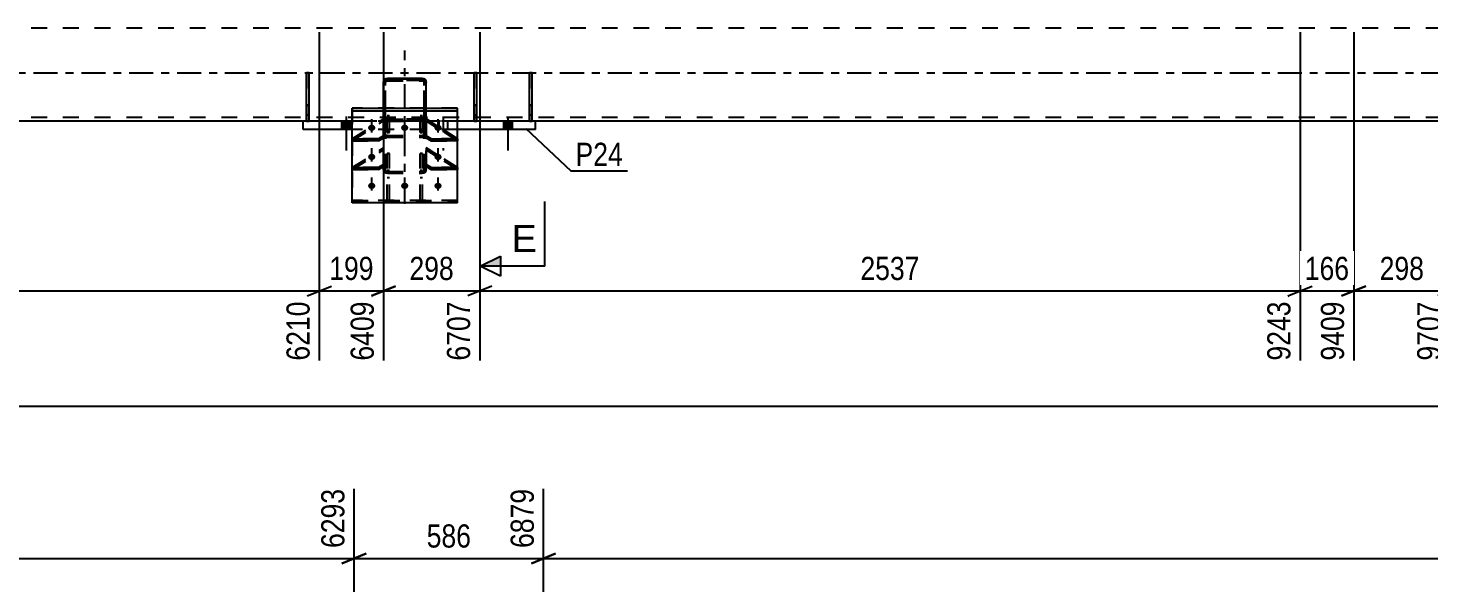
# Model space of a CAD drawing. Header units: millimetres. Extents: x -178 to 1011, y -683 to 158.
# Drawn here: x 172.4 to 345.7, y -190.7 to -122.1 of the extents above; entities that cross this region are included whole.
import ezdxf

# ---------------------------------------------------------------- set-up
doc = ezdxf.new("R2010")
doc.units = ezdxf.units.MM
doc.linetypes.add('DXK_LINE_DOT2', pattern=[3.9198, 1.9599, -1.9599])
doc.linetypes.add('DXK_LINE_DOT3', pattern=[5.9187, 2.979, -0.9799, 0.9799, -0.9799])
doc.styles.add('Arial', font='ARIAL.TTF', dxfattribs={"height": 0.2})
doc.styles.add('Arial Narrow', font='ARIALN.TTF', dxfattribs={"height": 0.2})

# ---------------------------------------------------------------- blocks, each defined once
blk = doc.blocks.new('Part-389678143-1464 - 1389')
at = {"color": 2, "linetype": 'Continuous'}
for p, q in [((227.59, -133.6), (227.59, -127.6)), ((227.59, -127.6), (227.91, -127.6)), ((227.91, -133.6), (227.91, -127.6)), ((227.59, -131.6), (227.91, -131.6)), ((227.91, -133.6), (227.59, -133.6))]:
    blk.add_line(p, q, dxfattribs=at)
at = {"color": 7, "linetype": 'DXK_LINE_DOT2'}
blk.add_line((227.59, -132.8), (227.91, -132.8), dxfattribs=at)
blk = doc.blocks.new('Part-389678143-1460 - 1389')
at = {"color": 7, "linetype": 'DXK_LINE_DOT2'}
for p, q in [((225.5, -132), (212.5, -132)), ((212.5, -132), (212.5, -143.69)), ((212.5, -132.31), (225.5, -132.31)), ((225.5, -143.69), (225.5, -132)), ((225.5, -143.38), (212.5, -143.38))]:
    blk.add_line(p, q, dxfattribs=at)
at = {"color": 2, "linetype": 'Continuous'}
blk.add_line((225.5, -143.69), (212.5, -143.69), dxfattribs=at)
blk = doc.blocks.new('Part-389678143-1461 - 1389')
at = {"color": 7, "linetype": 'DXK_LINE_DOT2'}
for p, q in [((227.59, -127.6), (227.59, -133.6)), ((227.91, -127.6), (227.59, -127.6)), ((227.91, -133.6), (227.91, -127.6)), ((227.91, -131.6), (227.59, -131.6)), ((227.59, -132.8), (227.91, -132.8)), ((227.59, -133.6), (227.91, -133.6))]:
    blk.add_line(p, q, dxfattribs=at)
blk = doc.blocks.new('Part-389678143-1462 - 1389')
at = {"color": 7, "linetype": 'DXK_LINE_DOT2'}
for p, q in [((206.83, -127.6), (206.83, -133.6)), ((207.15, -127.6), (206.83, -127.6)), ((207.15, -133.6), (207.15, -127.6)), ((207.15, -131.6), (206.83, -131.6)), ((206.83, -132.8), (207.15, -132.8)), ((206.83, -133.6), (207.15, -133.6))]:
    blk.add_line(p, q, dxfattribs=at)
blk = doc.blocks.new('Part-389678143-1463 - 1389')
at = {"color": 7, "linetype": 'DXK_LINE_DOT2'}
for p, q in [((234.43, -127.6), (234.43, -133.6)), ((234.75, -127.6), (234.43, -127.6)), ((234.75, -133.6), (234.75, -127.6)), ((234.75, -131.6), (234.43, -131.6)), ((234.43, -132.8), (234.75, -132.8)), ((234.43, -133.6), (234.75, -133.6))]:
    blk.add_line(p, q, dxfattribs=at)
blk = doc.blocks.new('Part-389678143-1465 - 1389')
at = {"color": 2, "linetype": 'Continuous'}
for p, q in [((206.83, -133.6), (206.83, -127.6)), ((206.83, -127.6), (207.15, -127.6)), ((207.15, -133.6), (207.15, -127.6)), ((206.83, -131.6), (207.15, -131.6)), ((207.15, -133.6), (206.83, -133.6))]:
    blk.add_line(p, q, dxfattribs=at)
at = {"color": 7, "linetype": 'DXK_LINE_DOT2'}
blk.add_line((206.83, -132.8), (207.15, -132.8), dxfattribs=at)
blk = doc.blocks.new('Bolt-389678143-1599 - 1389')
at = {"color": 1, "linetype": 'DXK_LINE_DOT2'}
for p, q in [((214.9, -134.97), (214.9, -133.36)), ((218.98, -134.97), (218.98, -133.36)), ((223.1, -134.97), (223.1, -133.36)), ((214.9, -138.54), (214.9, -136.93)), ((223.1, -138.54), (223.1, -136.93)), ((214.9, -142.15), (214.9, -140.54)), ((218.98, -142.15), (218.98, -140.54)), ((223.1, -142.15), (223.1, -140.54))]:
    blk.add_line(p, q, dxfattribs=at)
blk = doc.blocks.new('Part-389678143-1466 - 1389')
at = {"color": 2, "linetype": 'Continuous'}
for p, q in [((234.43, -133.6), (234.43, -127.6)), ((234.43, -127.6), (234.75, -127.6)), ((234.75, -133.6), (234.75, -127.6)), ((234.43, -131.6), (234.75, -131.6)), ((234.75, -133.6), (234.43, -133.6))]:
    blk.add_line(p, q, dxfattribs=at)
at = {"color": 7, "linetype": 'DXK_LINE_DOT2'}
blk.add_line((234.43, -132.8), (234.75, -132.8), dxfattribs=at)
blk = doc.blocks.new('Part-389678143-1435 - 1389')
at = {"color": 2, "linetype": 'Continuous'}
for p, q in [((206.43, -134.6), (206.43, -133.6)), ((212.5, -133.6), (206.43, -133.6)), ((212.5, -134.6), (206.43, -134.6)), ((235.15, -133.6), (225.5, -133.6)), ((235.15, -134.6), (225.5, -134.6)), ((235.15, -134.6), (235.15, -133.6))]:
    blk.add_line(p, q, dxfattribs=at)
at = {"color": 7, "linetype": 'DXK_LINE_DOT2'}
for p, q in [((225.5, -133.6), (212.5, -133.6)), ((225.5, -134.6), (212.5, -134.6))]:
    blk.add_line(p, q, dxfattribs=at)
blk = doc.blocks.new('Part-389678143-1436 - 1389')
at = {"color": 7, "linetype": 'DXK_LINE_DOT2'}
for p, q in [((216.36, -128.8), (216.4, -128.62)), ((216.4, -128.62), (216.36, -128.8)), ((216.36, -133.12), (216.36, -128.8)), ((216.4, -128.62), (216.5, -128.46)), ((216.5, -128.46), (216.66, -128.36)), ((216.62, -128.71), (216.6, -128.8)), ((216.6, -133.12), (216.6, -128.8)), ((216.67, -128.63), (216.62, -128.71)), ((216.66, -128.36), (216.84, -128.32)), ((216.84, -128.32), (216.66, -128.36)), ((216.75, -128.58), (216.67, -128.63)), ((216.84, -128.56), (216.75, -128.58)), ((221.16, -128.32), (216.84, -128.32)), ((221.16, -128.56), (216.84, -128.56)), ((221.16, -128.32), (221.34, -128.36)), ((221.34, -128.36), (221.16, -128.32)), ((221.25, -128.58), (221.16, -128.56)), ((221.33, -128.63), (221.25, -128.58)), ((221.38, -128.71), (221.33, -128.63)), ((221.34, -128.36), (221.5, -128.46)), ((221.4, -128.8), (221.38, -128.71)), ((221.4, -133.12), (221.4, -128.8)), ((221.5, -128.46), (221.6, -128.62)), ((221.6, -128.62), (221.64, -128.8)), ((221.64, -128.8), (221.6, -128.62)), ((221.64, -133.12), (221.64, -128.8)), ((216.4, -133.3), (216.36, -133.12)), ((216.36, -133.12), (216.4, -133.3)), ((216.5, -133.46), (216.4, -133.3)), ((216.6, -133.12), (216.62, -133.21)), ((216.62, -133.21), (216.67, -133.29)), ((216.67, -133.29), (216.75, -133.34)), ((216.75, -133.34), (216.84, -133.36)), ((221.16, -133.36), (216.84, -133.36)), ((221.16, -133.36), (221.25, -133.34)), ((221.25, -133.34), (221.33, -133.29)), ((221.33, -133.29), (221.38, -133.21)), ((221.38, -133.21), (221.4, -133.12)), ((221.6, -133.3), (221.5, -133.46)), ((221.64, -133.12), (221.6, -133.3)), ((221.6, -133.3), (221.64, -133.12)), ((216.66, -133.56), (216.5, -133.46)), ((216.84, -133.6), (216.66, -133.56)), ((216.66, -133.56), (216.84, -133.6)), ((221.16, -133.6), (216.84, -133.6)), ((221.34, -133.56), (221.16, -133.6)), ((221.16, -133.6), (221.34, -133.56)), ((221.5, -133.46), (221.34, -133.56))]:
    blk.add_line(p, q, dxfattribs=at)
at = {"color": 7, "linetype": 'DXK_LINE_DOT3'}
blk.add_line((219, -130.96), (219, -130.96), dxfattribs=at)
at = {"color": 7, "linetype": 'DXK_LINE_DOT2'}
for centre, start, end in [((216.84, -128.8), 112.5, 157.5), ((221.16, -128.8), 22.5, 67.5), ((216.84, -133.12), 202.5, 247.5), ((221.16, -133.12), 292.5, 337.5)]:
    blk.add_arc(centre, 0.48, start, end, dxfattribs=at)
blk = doc.blocks.new('Part-389678143-1437 - 1389')
at = {"color": 7, "linetype": 'DXK_LINE_DOT3'}
blk.add_line((219, -143.82), (219, -124.84), dxfattribs=at)
at = {"color": 7, "linetype": 'DXK_LINE_DOT2'}
for p, q in [((216.4, -128.64), (216.36, -128.83)), ((216.36, -139.6), (216.36, -128.83)), ((216.5, -128.49), (216.4, -128.64)), ((216.66, -128.39), (216.5, -128.49)), ((216.6, -128.83), (216.62, -128.74)), ((216.6, -139.6), (216.6, -128.83)), ((216.62, -128.74), (216.67, -128.66)), ((216.84, -128.35), (216.66, -128.39)), ((216.67, -128.66), (216.75, -128.61)), ((216.75, -128.61), (216.84, -128.59)), ((216.84, -128.35), (221.16, -128.35)), ((216.84, -128.59), (221.16, -128.59)), ((221.34, -128.39), (221.16, -128.35)), ((221.16, -128.59), (221.25, -128.61)), ((221.25, -128.61), (221.33, -128.66)), ((221.33, -128.66), (221.38, -128.74)), ((221.5, -128.49), (221.34, -128.39)), ((221.38, -128.74), (221.4, -128.83)), ((221.4, -139.6), (221.4, -128.83)), ((221.6, -128.64), (221.5, -128.49)), ((221.64, -128.83), (221.6, -128.64)), ((221.64, -139.6), (221.64, -128.83)), ((216.36, -133.12), (216.4, -133.31)), ((216.4, -133.31), (216.5, -133.46)), ((216.62, -133.21), (216.6, -133.12)), ((216.67, -133.29), (216.62, -133.21)), ((216.75, -133.34), (216.67, -133.29)), ((216.84, -133.36), (216.75, -133.34)), ((216.84, -133.36), (221.16, -133.36)), ((221.25, -133.34), (221.16, -133.36)), ((221.33, -133.29), (221.25, -133.34)), ((221.38, -133.21), (221.33, -133.29)), ((221.4, -133.12), (221.38, -133.21)), ((221.5, -133.46), (221.6, -133.31)), ((221.6, -133.31), (221.64, -133.12)), ((216.5, -133.46), (216.66, -133.56)), ((216.66, -133.56), (216.84, -133.6)), ((216.84, -133.6), (221.16, -133.6)), ((221.16, -133.6), (221.34, -133.56)), ((221.34, -133.56), (221.5, -133.46)), ((216.36, -135.77), (216.4, -135.61)), ((216.4, -135.61), (216.5, -135.47)), ((216.5, -135.47), (216.66, -135.38)), ((216.62, -135.69), (216.6, -135.77)), ((216.67, -135.62), (216.62, -135.69)), ((216.66, -135.38), (216.84, -135.35)), ((216.75, -135.58), (216.67, -135.62)), ((216.84, -135.56), (216.75, -135.58)), ((216.84, -135.35), (221.16, -135.35)), ((216.84, -135.56), (221.16, -135.56)), ((221.16, -135.35), (221.34, -135.38)), ((221.25, -135.58), (221.16, -135.56)), ((221.33, -135.62), (221.25, -135.58)), ((221.38, -135.69), (221.33, -135.62)), ((221.34, -135.38), (221.5, -135.47)), ((221.4, -135.77), (221.38, -135.69)), ((221.5, -135.47), (221.6, -135.61)), ((221.6, -135.61), (221.64, -135.77)), ((216.4, -139.76), (216.36, -139.6)), ((216.5, -139.9), (216.4, -139.76)), ((216.66, -139.99), (216.5, -139.9)), ((216.6, -139.6), (216.62, -139.68)), ((216.62, -139.68), (216.67, -139.75)), ((216.84, -140.03), (216.66, -139.99)), ((216.67, -139.75), (216.75, -139.8)), ((216.75, -139.8), (216.84, -139.81)), ((216.84, -139.81), (221.16, -139.81)), ((216.84, -140.03), (221.16, -140.03)), ((221.16, -139.81), (221.25, -139.8)), ((221.34, -139.99), (221.16, -140.03)), ((221.25, -139.8), (221.33, -139.75)), ((221.33, -139.75), (221.38, -139.68)), ((221.5, -139.9), (221.34, -139.99)), ((221.38, -139.68), (221.4, -139.6)), ((221.6, -139.76), (221.5, -139.9)), ((221.64, -139.6), (221.6, -139.76))]:
    blk.add_line(p, q, dxfattribs=at)
blk = doc.blocks.new('Part-389678143-1438 - 1389')
at = {"color": 7, "linetype": 'DXK_LINE_DOT2'}
for p, q in [((220.88, -134.98), (220.88, -132)), ((221.2, -132), (220.88, -132)), ((220.88, -132.89), (221.2, -132.89)), ((221.2, -134.98), (221.2, -132)), ((220.88, -134.82), (221.2, -134.82)), ((220.88, -134.98), (221.2, -134.98))]:
    blk.add_line(p, q, dxfattribs=at)
blk = doc.blocks.new('Part-389678143-1555 - 1389')
at = {"color": 7, "linetype": 'DXK_LINE_DOT2'}
for p, q in [((798, -122.08), (-40, -122.08)), ((798, -133.12), (-40, -133.12)), ((798, -133.6), (-27.5, -133.6)), ((235.15, -133.6), (206.43, -133.6))]:
    blk.add_line(p, q, dxfattribs=at)
at = {"color": 7, "linetype": 'DXK_LINE_DOT3'}
blk.add_line((-40, -127.6), (798, -127.6), dxfattribs=at)
at = {"color": 2, "linetype": 'Continuous'}
for p, q in [((206.43, -133.6), (-14.5, -133.6)), ((451.4, -133.6), (235.15, -133.6))]:
    blk.add_line(p, q, dxfattribs=at)
blk = doc.blocks.new('Part-389678143-1439 - 1389')
at = {"color": 7, "linetype": 'DXK_LINE_DOT2'}
for p, q in [((220.88, -143.38), (220.88, -137.57)), ((220.88, -137.57), (221.2, -137.57)), ((221.2, -143.38), (221.2, -137.57)), ((220.88, -139.66), (221.2, -139.66)), ((220.88, -140.55), (221.2, -140.55)), ((221.2, -143.38), (220.88, -143.38))]:
    blk.add_line(p, q, dxfattribs=at)
blk = doc.blocks.new('Part-389678143-1440 - 1389')
at = {"color": 7, "linetype": 'DXK_LINE_DOT2'}
for p, q in [((216.8, -134.98), (216.8, -132)), ((217.12, -132), (216.8, -132)), ((216.8, -132.89), (217.12, -132.89)), ((217.12, -134.98), (217.12, -132)), ((216.8, -134.82), (217.12, -134.82)), ((216.8, -134.98), (217.12, -134.98))]:
    blk.add_line(p, q, dxfattribs=at)
blk = doc.blocks.new('Part-389678143-1441 - 1389')
at = {"color": 7, "linetype": 'DXK_LINE_DOT2'}
for p, q in [((216.8, -143.38), (216.8, -137.57)), ((216.8, -137.57), (217.12, -137.57)), ((217.12, -143.38), (217.12, -137.57)), ((216.8, -139.66), (217.12, -139.66)), ((216.8, -140.55), (217.12, -140.55)), ((217.12, -143.38), (216.8, -143.38))]:
    blk.add_line(p, q, dxfattribs=at)
blk = doc.blocks.new('Part-389678143-1442 - 1389')
at = {"color": 7, "linetype": 'DXK_LINE_DOT2'}
for p, q in [((212.5, -139.33), (216.36, -136.88)), ((216.36, -139.21), (216.36, -136.88)), ((212.5, -139.58), (216.36, -137.13)), ((215.76, -139.33), (212.5, -139.33)), ((212.5, -139.33), (212.5, -139.58)), ((212.5, -139.58), (215.76, -139.58)), ((216.36, -138.96), (215.76, -139.33)), ((215.76, -139.58), (216.36, -139.21)), ((215.76, -139.33), (215.76, -139.58))]:
    blk.add_line(p, q, dxfattribs=at)
blk = doc.blocks.new('Part-389678143-1443 - 1389')
at = {"color": 7, "linetype": 'DXK_LINE_DOT2'}
for p, q in [((212.5, -135.76), (216.36, -133.31)), ((216.36, -135.64), (216.36, -133.31)), ((212.5, -136.01), (216.36, -133.56)), ((215.76, -135.76), (212.5, -135.76)), ((212.5, -135.76), (212.5, -136.01)), ((212.5, -136.01), (215.76, -136.01)), ((216.36, -135.39), (215.76, -135.76)), ((215.76, -136.01), (216.36, -135.64)), ((215.76, -135.76), (215.76, -136.01))]:
    blk.add_line(p, q, dxfattribs=at)
blk = doc.blocks.new('Part-389678143-1444 - 1389')
at = {"color": 7, "linetype": 'DXK_LINE_DOT2'}
for p, q in [((221.64, -136.88), (221.64, -139.21)), ((221.64, -136.88), (225.5, -139.33)), ((225.5, -139.58), (221.64, -137.13)), ((222.24, -139.33), (221.64, -138.96)), ((221.64, -139.21), (222.24, -139.58)), ((222.24, -139.58), (222.24, -139.33)), ((225.5, -139.33), (222.24, -139.33)), ((222.24, -139.58), (225.5, -139.58)), ((225.5, -139.58), (225.5, -139.33))]:
    blk.add_line(p, q, dxfattribs=at)
blk = doc.blocks.new('Part-389678143-1445 - 1389')
at = {"color": 7, "linetype": 'DXK_LINE_DOT2'}
for p, q in [((221.64, -133.31), (221.64, -135.64)), ((221.64, -133.31), (225.5, -135.76)), ((225.5, -136.01), (221.64, -133.56)), ((222.24, -135.76), (221.64, -135.39)), ((221.64, -135.64), (222.24, -136.01)), ((222.24, -136.01), (222.24, -135.76)), ((225.5, -135.76), (222.24, -135.76)), ((222.24, -136.01), (225.5, -136.01)), ((225.5, -136.01), (225.5, -135.76))]:
    blk.add_line(p, q, dxfattribs=at)
blk = doc.blocks.new('Part-389678143-2070 - 1389')
at = {"color": 7, "linetype": 'DXK_LINE_DOT2'}
for p, q in [((212.5, -139.33), (216.36, -136.88)), ((216.36, -136.88), (216.36, -139.21)), ((212.5, -139.58), (216.36, -137.13)), ((212.5, -139.58), (212.5, -139.33)), ((212.5, -139.33), (215.76, -139.33)), ((215.76, -139.58), (212.5, -139.58)), ((215.76, -139.33), (216.36, -138.96)), ((216.36, -139.21), (215.76, -139.58)), ((215.76, -139.58), (215.76, -139.33))]:
    blk.add_line(p, q, dxfattribs=at)
blk = doc.blocks.new('Bolt-389678143-1597 - 1389')
at = {"linetype": 'Continuous'}
for points in [[(212.29, -133.6), (211.21, -133.6), (211.21, -134.6), (212.29, -134.6)], [(232.29, -133.6), (231.21, -133.6), (231.21, -134.6), (232.29, -134.6)]]:
    blk.add_hatch(color=1, dxfattribs=at).paths.add_polyline_path(points)
at = {"color": 1, "linetype": 'Continuous'}
for p, q in [((211.75, -133), (211.75, -137.2)), ((231.75, -133), (231.75, -137.2)), ((211.21, -133.6), (211.21, -134.6)), ((212.29, -133.6), (212.29, -134.6)), ((231.21, -133.6), (231.21, -134.6)), ((232.29, -133.6), (232.29, -134.6))]:
    blk.add_line(p, q, dxfattribs=at)
at = {"color": 1, "linetype": 'DXK_LINE_DOT2'}
for p, q in [((223.75, -133), (223.75, -137.2)), ((223.21, -133.6), (223.21, -134.6)), ((224.29, -133.6), (224.29, -134.6))]:
    blk.add_line(p, q, dxfattribs=at)
blk = doc.blocks.new('Bolt-389678143-1598 - 1389')
at = {"linetype": 'Continuous'}
for points in [[(212.26, -133.6), (211.18, -133.6), (211.18, -134.6), (212.26, -134.6)], [(232.26, -133.6), (231.18, -133.6), (231.18, -134.6), (232.26, -134.6)]]:
    blk.add_hatch(color=1, dxfattribs=at).paths.add_polyline_path(points)
at = {"color": 1, "linetype": 'Continuous'}
for p, q in [((211.72, -133), (211.72, -137.2)), ((231.72, -133), (231.72, -137.2)), ((211.18, -133.6), (211.18, -134.6)), ((212.26, -133.6), (212.26, -134.6)), ((231.18, -133.6), (231.18, -134.6)), ((232.26, -133.6), (232.26, -134.6))]:
    blk.add_line(p, q, dxfattribs=at)
at = {"color": 1, "linetype": 'DXK_LINE_DOT2'}
for p, q in [((223.72, -133), (223.72, -137.2)), ((223.18, -133.6), (223.18, -134.6)), ((224.26, -133.6), (224.26, -134.6))]:
    blk.add_line(p, q, dxfattribs=at)
blk = doc.blocks.new('Part-389678143-2059 - 1389')
at = {"color": 2, "linetype": 'Continuous'}
for p, q in [((216.4, -128.62), (216.36, -128.8)), ((216.36, -128.82), (216.36, -128.8)), ((216.5, -128.46), (216.4, -128.62)), ((216.66, -128.36), (216.5, -128.46)), ((216.84, -128.32), (216.66, -128.36)), ((221.16, -128.32), (216.84, -128.32)), ((221.34, -128.36), (221.16, -128.32)), ((221.5, -128.46), (221.34, -128.36)), ((221.6, -128.62), (221.5, -128.46)), ((221.64, -128.8), (221.6, -128.62)), ((221.64, -128.82), (221.64, -128.8))]:
    blk.add_line(p, q, dxfattribs=at)
at = {"color": 7, "linetype": 'DXK_LINE_DOT2'}
for p, q in [((216.36, -128.8), (216.4, -128.62)), ((216.36, -133.12), (216.36, -128.82)), ((216.6, -128.8), (216.62, -128.71)), ((216.6, -133.12), (216.6, -128.8)), ((216.62, -128.71), (216.67, -128.63)), ((216.66, -128.36), (216.84, -128.32)), ((216.67, -128.63), (216.75, -128.58)), ((216.75, -128.58), (216.84, -128.56)), ((221.16, -128.56), (216.84, -128.56)), ((221.16, -128.32), (221.34, -128.36)), ((221.16, -128.56), (221.25, -128.58)), ((221.25, -128.58), (221.33, -128.63)), ((221.33, -128.63), (221.38, -128.71)), ((221.38, -128.71), (221.4, -128.8)), ((221.4, -133.12), (221.4, -128.8)), ((221.6, -128.62), (221.64, -128.8)), ((221.64, -133.12), (221.64, -128.82)), ((216.36, -133.12), (216.4, -133.3)), ((216.4, -133.3), (216.36, -133.12)), ((216.4, -133.3), (216.5, -133.46)), ((216.62, -133.21), (216.6, -133.12)), ((216.67, -133.29), (216.62, -133.21)), ((216.75, -133.34), (216.67, -133.29)), ((216.84, -133.36), (216.75, -133.34)), ((221.16, -133.36), (216.84, -133.36)), ((221.25, -133.34), (221.16, -133.36)), ((221.33, -133.29), (221.25, -133.34)), ((221.38, -133.21), (221.33, -133.29)), ((221.4, -133.12), (221.38, -133.21)), ((221.5, -133.46), (221.6, -133.3)), ((221.6, -133.3), (221.64, -133.12)), ((221.64, -133.12), (221.6, -133.3)), ((216.5, -133.46), (216.66, -133.56)), ((216.66, -133.56), (216.84, -133.6)), ((216.84, -133.6), (216.66, -133.56)), ((221.16, -133.6), (216.84, -133.6)), ((221.16, -133.6), (221.34, -133.56)), ((221.34, -133.56), (221.16, -133.6)), ((221.34, -133.56), (221.5, -133.46))]:
    blk.add_line(p, q, dxfattribs=at)
at = {"color": 7, "linetype": 'DXK_LINE_DOT3'}
blk.add_line((219, -130.96), (219, -130.96), dxfattribs=at)
at = {"color": 7, "linetype": 'DXK_LINE_DOT2'}
for centre, start, end in [((216.84, -128.8), 112.5, 157.5), ((221.16, -128.8), 22.5, 67.5), ((216.84, -133.12), 202.5, 247.5), ((221.16, -133.12), 292.5, 337.5)]:
    blk.add_arc(centre, 0.48, start, end, dxfattribs=at)
blk = doc.blocks.new('Part-389678143-2064 - 1389')
at = {"color": 7, "linetype": 'DXK_LINE_DOT3'}
blk.add_line((219, -143.82), (219, -124.84), dxfattribs=at)
at = {"color": 2, "linetype": 'Continuous'}
for p, q in [((216.36, -128.82), (216.4, -128.64)), ((216.36, -132), (216.36, -128.82)), ((216.4, -128.64), (216.5, -128.48)), ((216.5, -128.48), (216.66, -128.38)), ((216.66, -128.38), (216.84, -128.34)), ((216.84, -128.34), (221.16, -128.34)), ((221.16, -128.34), (221.34, -128.38)), ((221.34, -128.38), (221.5, -128.48)), ((221.5, -128.48), (221.6, -128.64)), ((221.6, -128.64), (221.64, -128.82)), ((221.64, -132), (221.64, -128.82))]:
    blk.add_line(p, q, dxfattribs=at)
at = {"color": 7, "linetype": 'DXK_LINE_DOT2'}
for p, q in [((216.62, -128.73), (216.6, -128.82)), ((216.6, -139.6), (216.6, -128.82)), ((216.67, -128.65), (216.62, -128.73)), ((216.75, -128.6), (216.67, -128.65)), ((216.84, -128.58), (216.75, -128.6)), ((216.84, -128.58), (221.16, -128.58)), ((221.25, -128.6), (221.16, -128.58)), ((221.33, -128.65), (221.25, -128.6)), ((221.38, -128.73), (221.33, -128.65)), ((221.4, -128.82), (221.38, -128.73)), ((221.4, -139.6), (221.4, -128.82)), ((216.36, -139.6), (216.36, -132)), ((216.4, -133.3), (216.36, -133.12)), ((216.5, -133.46), (216.4, -133.3)), ((216.6, -133.12), (216.62, -133.21)), ((216.62, -133.21), (216.67, -133.29)), ((216.67, -133.29), (216.75, -133.34)), ((216.75, -133.34), (216.84, -133.36)), ((216.84, -133.36), (221.16, -133.36)), ((221.16, -133.36), (221.25, -133.34)), ((221.25, -133.34), (221.33, -133.29)), ((221.33, -133.29), (221.38, -133.21)), ((221.38, -133.21), (221.4, -133.12)), ((221.6, -133.3), (221.5, -133.46)), ((221.64, -133.12), (221.6, -133.3)), ((221.64, -139.6), (221.64, -132)), ((216.66, -133.56), (216.5, -133.46)), ((216.84, -133.6), (216.66, -133.56)), ((216.84, -133.6), (221.16, -133.6)), ((221.34, -133.56), (221.16, -133.6)), ((221.5, -133.46), (221.34, -133.56)), ((216.4, -135.61), (216.36, -135.77)), ((216.5, -135.47), (216.4, -135.61)), ((216.66, -135.38), (216.5, -135.47)), ((216.6, -135.77), (216.62, -135.69)), ((216.62, -135.69), (216.67, -135.62)), ((216.84, -135.35), (216.66, -135.38)), ((216.67, -135.62), (216.75, -135.58)), ((216.75, -135.58), (216.84, -135.56)), ((216.84, -135.35), (221.16, -135.35)), ((216.84, -135.56), (221.16, -135.56)), ((221.34, -135.38), (221.16, -135.35)), ((221.16, -135.56), (221.25, -135.58)), ((221.25, -135.58), (221.33, -135.62)), ((221.33, -135.62), (221.38, -135.69)), ((221.5, -135.47), (221.34, -135.38)), ((221.38, -135.69), (221.4, -135.77)), ((221.6, -135.61), (221.5, -135.47)), ((221.64, -135.77), (221.6, -135.61)), ((216.36, -139.6), (216.4, -139.76)), ((216.4, -139.76), (216.5, -139.9)), ((216.5, -139.9), (216.66, -139.99)), ((216.62, -139.68), (216.6, -139.6)), ((216.67, -139.75), (216.62, -139.68)), ((216.66, -139.99), (216.84, -140.02)), ((216.75, -139.8), (216.67, -139.75)), ((216.84, -139.81), (216.75, -139.8)), ((216.84, -139.81), (221.16, -139.81)), ((216.84, -140.02), (221.16, -140.02)), ((221.25, -139.8), (221.16, -139.81)), ((221.16, -140.02), (221.34, -139.99)), ((221.33, -139.75), (221.25, -139.8)), ((221.38, -139.68), (221.33, -139.75)), ((221.34, -139.99), (221.5, -139.9)), ((221.4, -139.6), (221.38, -139.68)), ((221.5, -139.9), (221.6, -139.76)), ((221.6, -139.76), (221.64, -139.6))]:
    blk.add_line(p, q, dxfattribs=at)
blk = doc.blocks.new('Part-389678143-2065 - 1389')
at = {"color": 2, "linetype": 'Continuous'}
blk.add_line((221.2, -132), (220.88, -132), dxfattribs=at)
at = {"color": 7, "linetype": 'DXK_LINE_DOT2'}
for p, q in [((220.88, -134.98), (220.88, -132)), ((220.88, -132.89), (221.2, -132.89)), ((221.2, -134.98), (221.2, -132)), ((220.88, -134.82), (221.2, -134.82)), ((221.2, -134.98), (220.88, -134.98))]:
    blk.add_line(p, q, dxfattribs=at)
blk = doc.blocks.new('Part-389678143-2066 - 1389')
at = {"color": 7, "linetype": 'DXK_LINE_DOT2'}
for p, q in [((221.2, -137.57), (220.88, -137.57)), ((220.88, -143.38), (220.88, -137.57)), ((221.2, -143.38), (221.2, -137.57)), ((220.88, -139.66), (221.2, -139.66)), ((220.88, -140.55), (221.2, -140.55)), ((221.2, -143.38), (220.88, -143.38))]:
    blk.add_line(p, q, dxfattribs=at)
blk = doc.blocks.new('Part-389678143-2067 - 1389')
at = {"color": 2, "linetype": 'Continuous'}
blk.add_line((217.12, -132), (216.8, -132), dxfattribs=at)
at = {"color": 7, "linetype": 'DXK_LINE_DOT2'}
for p, q in [((216.8, -134.98), (216.8, -132)), ((216.8, -132.89), (217.12, -132.89)), ((217.12, -134.98), (217.12, -132)), ((216.8, -134.82), (217.12, -134.82)), ((217.12, -134.98), (216.8, -134.98))]:
    blk.add_line(p, q, dxfattribs=at)
blk = doc.blocks.new('Part-389678143-2068 - 1389')
at = {"color": 7, "linetype": 'DXK_LINE_DOT2'}
for p, q in [((217.12, -137.57), (216.8, -137.57)), ((216.8, -143.38), (216.8, -137.57)), ((217.12, -143.38), (217.12, -137.57)), ((216.8, -139.66), (217.12, -139.66)), ((216.8, -140.55), (217.12, -140.55)), ((217.12, -143.38), (216.8, -143.38))]:
    blk.add_line(p, q, dxfattribs=at)
blk = doc.blocks.new('Part-389678143-2069 - 1389')
at = {"color": 7, "linetype": 'DXK_LINE_DOT2'}
for p, q in [((212.5, -135.76), (216.36, -133.3)), ((216.36, -133.3), (216.36, -135.64)), ((212.5, -136.01), (216.36, -133.56)), ((212.5, -136.01), (212.5, -135.76)), ((212.5, -135.76), (215.76, -135.76)), ((215.76, -136.01), (212.5, -136.01)), ((215.76, -135.76), (216.36, -135.39)), ((216.36, -135.64), (215.76, -136.01)), ((215.76, -136.01), (215.76, -135.76))]:
    blk.add_line(p, q, dxfattribs=at)
blk = doc.blocks.new('Part-389678143-2071 - 1389')
at = {"color": 7, "linetype": 'DXK_LINE_DOT2'}
for p, q in [((221.64, -135.64), (221.64, -133.3)), ((225.5, -135.76), (221.64, -133.3)), ((221.64, -133.56), (225.5, -136.01)), ((221.64, -135.39), (222.24, -135.76)), ((222.24, -136.01), (221.64, -135.64)), ((222.24, -135.76), (225.5, -135.76)), ((222.24, -135.76), (222.24, -136.01)), ((225.5, -136.01), (222.24, -136.01)), ((225.5, -135.76), (225.5, -136.01))]:
    blk.add_line(p, q, dxfattribs=at)
blk = doc.blocks.new('Part-389678143-2072 - 1389')
at = {"color": 7, "linetype": 'DXK_LINE_DOT2'}
for p, q in [((221.64, -139.21), (221.64, -136.88)), ((225.5, -139.33), (221.64, -136.88)), ((221.64, -137.13), (225.5, -139.58)), ((221.64, -138.96), (222.24, -139.33)), ((222.24, -139.58), (221.64, -139.21)), ((222.24, -139.33), (225.5, -139.33)), ((222.24, -139.33), (222.24, -139.58)), ((225.5, -139.58), (222.24, -139.58)), ((225.5, -139.33), (225.5, -139.58))]:
    blk.add_line(p, q, dxfattribs=at)
blk = doc.blocks.new('Bolt-389678143-2074 - 1389')
at = {"linetype": 'Continuous'}
for points in [[(214.9, -134.02), (214.99, -134.03), (215.08, -134.05), (215.16, -134.1), (215.23, -134.15), (215.28, -134.21), (215.32, -134.29), (215.34, -134.37), (215.34, -134.45), (215.32, -134.53), (215.28, -134.6), (215.23, -134.66), (215.16, -134.72), (215.08, -134.76), (214.99, -134.78), (214.9, -134.79), (214.81, -134.78), (214.72, -134.76), (214.64, -134.72), (214.57, -134.66), (214.52, -134.6), (214.48, -134.53), (214.46, -134.45), (214.46, -134.37), (214.48, -134.29), (214.52, -134.21), (214.57, -134.15), (214.64, -134.1), (214.72, -134.05), (214.81, -134.03)], [(218.98, -134.02), (219.07, -134.03), (219.16, -134.05), (219.24, -134.1), (219.31, -134.15), (219.36, -134.21), (219.4, -134.29), (219.42, -134.37), (219.42, -134.45), (219.4, -134.53), (219.36, -134.6), (219.31, -134.66), (219.24, -134.72), (219.16, -134.76), (219.07, -134.78), (218.98, -134.79), (218.89, -134.78), (218.8, -134.76), (218.72, -134.72), (218.65, -134.66), (218.6, -134.6), (218.56, -134.53), (218.54, -134.45), (218.54, -134.37), (218.56, -134.29), (218.6, -134.21), (218.65, -134.15), (218.72, -134.1), (218.8, -134.05), (218.89, -134.03)], [(223.1, -134.02), (223.19, -134.03), (223.28, -134.05), (223.36, -134.1), (223.43, -134.15), (223.48, -134.21), (223.52, -134.29), (223.54, -134.37), (223.54, -134.45), (223.52, -134.53), (223.48, -134.6), (223.43, -134.66), (223.36, -134.72), (223.28, -134.76), (223.19, -134.78), (223.1, -134.79), (223.01, -134.78), (222.92, -134.76), (222.84, -134.72), (222.77, -134.66), (222.72, -134.6), (222.68, -134.53), (222.66, -134.45), (222.66, -134.37), (222.68, -134.29), (222.72, -134.21), (222.77, -134.15), (222.84, -134.1), (222.92, -134.05), (223.01, -134.03)], [(214.9, -137.63), (214.99, -137.64), (215.08, -137.66), (215.16, -137.7), (215.23, -137.76), (215.28, -137.82), (215.32, -137.89), (215.34, -137.97), (215.34, -138.05), (215.32, -138.13), (215.28, -138.21), (215.23, -138.27), (215.16, -138.32), (215.08, -138.36), (214.99, -138.39), (214.9, -138.4), (214.81, -138.39), (214.72, -138.36), (214.64, -138.32), (214.57, -138.27), (214.52, -138.21), (214.48, -138.13), (214.46, -138.05), (214.46, -137.97), (214.48, -137.89), (214.52, -137.82), (214.57, -137.76), (214.64, -137.7), (214.72, -137.66), (214.81, -137.64)], [(223.1, -137.63), (223.19, -137.64), (223.28, -137.66), (223.36, -137.7), (223.43, -137.76), (223.48, -137.82), (223.52, -137.89), (223.54, -137.97), (223.54, -138.05), (223.52, -138.13), (223.48, -138.21), (223.43, -138.27), (223.36, -138.32), (223.28, -138.36), (223.19, -138.39), (223.1, -138.4), (223.01, -138.39), (222.92, -138.36), (222.84, -138.32), (222.77, -138.27), (222.72, -138.21), (222.68, -138.13), (222.66, -138.05), (222.66, -137.97), (222.68, -137.89), (222.72, -137.82), (222.77, -137.76), (222.84, -137.7), (222.92, -137.66), (223.01, -137.64)], [(214.9, -141.2), (214.99, -141.21), (215.08, -141.23), (215.16, -141.27), (215.23, -141.33), (215.28, -141.39), (215.32, -141.46), (215.34, -141.54), (215.34, -141.62), (215.32, -141.7), (215.28, -141.78), (215.23, -141.84), (215.16, -141.9), (215.08, -141.94), (214.99, -141.96), (214.9, -141.97), (214.81, -141.96), (214.72, -141.94), (214.64, -141.9), (214.57, -141.84), (214.52, -141.78), (214.48, -141.7), (214.46, -141.62), (214.46, -141.54), (214.48, -141.46), (214.52, -141.39), (214.57, -141.33), (214.64, -141.27), (214.72, -141.23), (214.81, -141.21)], [(218.98, -141.2), (219.07, -141.21), (219.16, -141.23), (219.24, -141.27), (219.31, -141.33), (219.36, -141.39), (219.4, -141.46), (219.42, -141.54), (219.42, -141.62), (219.4, -141.7), (219.36, -141.78), (219.31, -141.84), (219.24, -141.9), (219.16, -141.94), (219.07, -141.96), (218.98, -141.97), (218.89, -141.96), (218.8, -141.94), (218.72, -141.9), (218.65, -141.84), (218.6, -141.78), (218.56, -141.7), (218.54, -141.62), (218.54, -141.54), (218.56, -141.46), (218.6, -141.39), (218.65, -141.33), (218.72, -141.27), (218.8, -141.23), (218.89, -141.21)], [(223.1, -141.2), (223.19, -141.21), (223.28, -141.23), (223.36, -141.27), (223.43, -141.33), (223.48, -141.39), (223.52, -141.46), (223.54, -141.54), (223.54, -141.62), (223.52, -141.7), (223.48, -141.78), (223.43, -141.84), (223.36, -141.9), (223.28, -141.94), (223.19, -141.96), (223.1, -141.97), (223.01, -141.96), (222.92, -141.94), (222.84, -141.9), (222.77, -141.84), (222.72, -141.78), (222.68, -141.7), (222.66, -141.62), (222.66, -141.54), (222.68, -141.46), (222.72, -141.39), (222.77, -141.33), (222.84, -141.27), (222.92, -141.23), (223.01, -141.21)]]:
    blk.add_hatch(color=1, dxfattribs=at).paths.add_polyline_path(points)
at = {"color": 1, "linetype": 'Continuous'}
for p, q in [((214.9, -134.97), (214.9, -133.36)), ((218.98, -134.97), (218.98, -133.36)), ((223.1, -134.97), (223.1, -133.36)), ((214.9, -138.57), (214.9, -136.97)), ((223.1, -138.57), (223.1, -136.97)), ((214.9, -142.14), (214.9, -140.54)), ((218.98, -142.14), (218.98, -140.54)), ((223.1, -142.14), (223.1, -140.54))]:
    blk.add_line(p, q, dxfattribs=at)
blk = doc.blocks.new('Part-389678143-7972 - 1389')
at = {"color": 2, "linetype": 'Continuous'}
for p, q in [((212.5, -132), (225.5, -132)), ((212.5, -143.68), (212.5, -132)), ((212.5, -132.31), (225.5, -132.31)), ((225.5, -143.68), (225.5, -132)), ((225.5, -143.68), (212.5, -143.68))]:
    blk.add_line(p, q, dxfattribs=at)
at = {"color": 7, "linetype": 'DXK_LINE_DOT2'}
blk.add_line((212.5, -143.38), (225.5, -143.38), dxfattribs=at)
blk = doc.blocks.new('StraightDimension-389678143-2362 - 1389')
at = {"color": 7, "linetype": 'Continuous'}
blk.add_line((-41, -168.81), (839, -168.81), dxfattribs=at)
blk = doc.blocks.new('StraightDimension-389678143-46209 - 1389')
at = {"color": 7, "linetype": 'Continuous'}
for p, q in [((336.36, -122.6), (336.36, -163.18)), ((348.27, -122.6), (348.27, -163.18)), ((334.86, -155.17), (337.86, -153.97)), ((349.77, -153.97), (346.77, -155.17)), ((336.36, -154.57), (348.27, -154.57))]:
    blk.add_line(p, q, dxfattribs=at)
at = {"color": 0}
blk.add_wipeout([(345.66, -153.82), (345.66, -149.62), (338.97, -149.62), (338.97, -153.82)], dxfattribs=at)
at = {"color": 0, "linetype": 'Continuous'}
blk.add_wipeout([(347.67, -155.27), (343.47, -155.27), (343.47, -163.78), (347.67, -163.78)], dxfattribs=at)
at = {"color": 3, "style": 'Arial Narrow'}
blk.add_text('298', height=2.863, dxfattribs=at).set_placement((339.57, -153.22))
at = {"color": 3, "linetype": 'Continuous', "style": 'Arial Narrow'}
blk.add_text('9707', height=2.863, rotation=90.0002, dxfattribs=at).set_placement((347.07, -163.18))
blk = doc.blocks.new('StraightDimension-389678143-46213 - 1389')
at = {"color": 7, "linetype": 'Continuous'}
for p, q in [((208.42, -122.6), (208.42, -163.18)), ((216.36, -122.6), (216.36, -163.18)), ((206.92, -155.17), (209.92, -153.97)), ((217.86, -153.97), (214.86, -155.17)), ((208.42, -154.57), (216.36, -154.57))]:
    blk.add_line(p, q, dxfattribs=at)
at = {"color": 0}
blk.add_wipeout([(215.73, -153.82), (215.73, -149.62), (209.05, -149.62), (209.05, -153.82)], dxfattribs=at)
at = {"color": 0, "linetype": 'Continuous'}
blk.add_wipeout([(215.76, -155.27), (211.56, -155.27), (211.56, -163.78), (215.76, -163.78)], dxfattribs=at)
at = {"color": 3, "style": 'Arial Narrow'}
blk.add_text('199', height=2.863, dxfattribs=at).set_placement((209.65, -153.22))
at = {"color": 3, "linetype": 'Continuous', "style": 'Arial Narrow'}
blk.add_text('6409', height=2.863, rotation=90.0002, dxfattribs=at).set_placement((215.16, -163.18))
blk = doc.blocks.new('StraightDimension-389678143-46211 - 1389')
at = {"color": 7, "linetype": 'Continuous'}
for p, q in [((228.27, -122.6), (228.27, -163.18)), ((329.73, -122.6), (329.73, -163.18)), ((229.77, -153.97), (226.77, -155.17)), ((328.23, -155.17), (331.23, -153.97)), ((228.27, -154.57), (329.73, -154.57))]:
    blk.add_line(p, q, dxfattribs=at)
at = {"color": 0}
blk.add_wipeout([(283.26, -153.82), (283.26, -149.62), (274.75, -149.62), (274.75, -153.82)], dxfattribs=at)
at = {"color": 0, "linetype": 'Continuous'}
blk.add_wipeout([(329.13, -155.27), (324.93, -155.27), (324.93, -163.78), (329.13, -163.78)], dxfattribs=at)
at = {"color": 3, "style": 'Arial Narrow'}
blk.add_text('2537', height=2.863, dxfattribs=at).set_placement((275.35, -153.22))
at = {"color": 3, "linetype": 'Continuous', "style": 'Arial Narrow'}
blk.add_text('9243', height=2.863, rotation=90.0002, dxfattribs=at).set_placement((328.53, -163.18))
blk = doc.blocks.new('StraightDimension-389678143-46210 - 1389')
at = {"color": 7, "linetype": 'Continuous'}
for p, q in [((329.73, -122.6), (329.73, -163.18)), ((336.36, -122.6), (336.36, -163.18)), ((328.23, -155.17), (331.23, -153.97)), ((337.86, -153.97), (334.86, -155.17)), ((329.73, -154.57), (336.36, -154.57))]:
    blk.add_line(p, q, dxfattribs=at)
at = {"color": 0}
blk.add_wipeout([(336.39, -153.82), (336.39, -149.62), (329.71, -149.62), (329.71, -153.82)], dxfattribs=at)
at = {"color": 0, "linetype": 'Continuous'}
blk.add_wipeout([(335.76, -155.27), (331.56, -155.27), (331.56, -163.78), (335.76, -163.78)], dxfattribs=at)
at = {"color": 3, "style": 'Arial Narrow'}
blk.add_text('166', height=2.863, dxfattribs=at).set_placement((330.31, -153.22))
at = {"color": 3, "linetype": 'Continuous', "style": 'Arial Narrow'}
blk.add_text('9409', height=2.863, rotation=90.0002, dxfattribs=at).set_placement((335.16, -163.18))
blk = doc.blocks.new('StraightDimension-389678143-46212 - 1389')
at = {"color": 7, "linetype": 'Continuous'}
for p, q in [((216.36, -122.6), (216.36, -163.18)), ((228.27, -122.6), (228.27, -163.18)), ((214.86, -155.17), (217.86, -153.97)), ((229.77, -153.97), (226.77, -155.17)), ((216.36, -154.57), (228.27, -154.57))]:
    blk.add_line(p, q, dxfattribs=at)
at = {"color": 0}
blk.add_wipeout([(225.66, -153.82), (225.66, -149.62), (218.97, -149.62), (218.97, -153.82)], dxfattribs=at)
at = {"color": 0, "linetype": 'Continuous'}
blk.add_wipeout([(227.67, -155.27), (223.47, -155.27), (223.47, -163.78), (227.67, -163.78)], dxfattribs=at)
at = {"color": 3, "style": 'Arial Narrow'}
blk.add_text('298', height=2.863, dxfattribs=at).set_placement((219.57, -153.22))
at = {"color": 3, "linetype": 'Continuous', "style": 'Arial Narrow'}
blk.add_text('6707', height=2.863, rotation=90.0002, dxfattribs=at).set_placement((227.07, -163.18))
blk = doc.blocks.new('StraightDimension-389678143-46214 - 1389')
at = {"color": 7, "linetype": 'Continuous'}
for p, q in [((109.59, -122.6), (109.59, -163.18)), ((208.42, -122.6), (208.42, -163.18)), ((111.09, -153.97), (108.09, -155.17)), ((206.92, -155.17), (209.92, -153.97)), ((109.59, -154.57), (208.42, -154.57))]:
    blk.add_line(p, q, dxfattribs=at)
at = {"color": 0}
blk.add_wipeout([(163.26, -153.82), (163.26, -149.62), (154.75, -149.62), (154.75, -153.82)], dxfattribs=at)
at = {"color": 0, "linetype": 'Continuous'}
blk.add_wipeout([(207.82, -155.27), (203.62, -155.27), (203.62, -163.78), (207.82, -163.78)], dxfattribs=at)
at = {"color": 3, "style": 'Arial Narrow'}
blk.add_text('2471', height=2.863, dxfattribs=at).set_placement((155.35, -153.22))
at = {"color": 3, "linetype": 'Continuous', "style": 'Arial Narrow'}
blk.add_text('6210', height=2.863, rotation=90.0002, dxfattribs=at).set_placement((207.22, -163.18))
blk = doc.blocks.new('StraightDimension-389678143-46709 - 4359')
at = {"color": 7, "linetype": 'Continuous'}
for p, q in [((236.15, -230.58), (236.15, -179.03)), ((237.65, -187.04), (234.65, -188.24)), ((236.15, -187.64), (799, -187.64))]:
    blk.add_line(p, q, dxfattribs=at)
blk = doc.blocks.new('StraightDimension-389678143-46710 - 4359')
at = {"color": 7, "linetype": 'Continuous'}
for p, q in [((212.72, -230.54), (212.72, -179.03)), ((236.15, -230.58), (236.15, -179.03)), ((214.22, -187.04), (211.22, -188.24)), ((234.65, -188.24), (237.65, -187.04)), ((212.72, -187.64), (236.15, -187.64))]:
    blk.add_line(p, q, dxfattribs=at)
at = {"color": 0, "linetype": 'Continuous'}
blk.add_wipeout([(235.55, -178.43), (231.35, -178.43), (231.35, -186.94), (235.55, -186.94)], dxfattribs=at)
at = {"color": 0}
blk.add_wipeout([(227.78, -186.89), (227.78, -182.69), (221.1, -182.69), (221.1, -186.89)], dxfattribs=at)
at = {"color": 3, "linetype": 'Continuous', "style": 'Arial Narrow'}
blk.add_text('6879', height=2.863, rotation=90.0002, dxfattribs=at).set_placement((234.95, -186.34))
at = {"color": 3, "style": 'Arial Narrow'}
blk.add_text('586', height=2.863, dxfattribs=at).set_placement((221.7, -186.29))
blk = doc.blocks.new('StraightDimension-389678143-46711 - 4359')
at = {"color": 7, "linetype": 'Continuous'}
for p, q in [((212.72, -230.54), (212.72, -179.03)), ((211.22, -188.24), (214.22, -187.04)), ((-39, -187.64), (212.72, -187.64))]:
    blk.add_line(p, q, dxfattribs=at)
at = {"color": 0, "linetype": 'Continuous'}
blk.add_wipeout([(212.12, -178.43), (207.92, -178.43), (207.92, -186.94), (212.12, -186.94)], dxfattribs=at)
at = {"color": 3, "linetype": 'Continuous', "style": 'Arial Narrow'}
blk.add_text('6293', height=2.863, rotation=90.0002, dxfattribs=at).set_placement((211.52, -186.34))
blk = doc.blocks.new('Mark-389678143-1430 - 1389')
at = {"color": 0}
blk.add_wipeout([(245.95, -139.12), (245.95, -136.12), (240.11, -136.12), (240.11, -139.12)], dxfattribs=at)
blk.add_wipeout([(245.95, -139.12), (245.95, -136.12), (240.11, -136.12), (240.11, -139.12)], dxfattribs=at)
at = {"color": 30, "linetype": 'Continuous'}
for p, q in [((233.98, -134.49), (239.51, -139.72)), ((239.51, -139.72), (246.55, -139.72))]:
    blk.add_line(p, q, dxfattribs=at)
at = {"color": 3, "style": 'Arial Narrow'}
blk.add_text('P24', height=2.863, dxfattribs=at).set_placement((240.11, -139.12))
blk = doc.blocks.new('SectionMark-389678143-3587 - 1389')
at = {"linetype": 'Continuous'}
blk.add_hatch(color=6, dxfattribs=at).paths.add_polyline_path([(230.82, -150.26), (230.82, -151.51), (228.32, -151.51)])
at = {"color": 6, "linetype": 'Continuous'}
for p, q in [((236.32, -151.51), (236.32, -143.51)), ((228.32, -151.51), (230.82, -150.26)), ((230.82, -150.26), (230.82, -152.76)), ((236.32, -151.51), (228.32, -151.51)), ((230.82, -152.76), (228.32, -151.51))]:
    blk.add_line(p, q, dxfattribs=at)
at = {"color": 0, "linetype": 'Continuous'}
blk.add_wipeout([(235.32, -149.76), (235.32, -146.26), (232.21, -146.26), (232.21, -149.76)], dxfattribs=at)
at = {"color": 3, "linetype": 'Continuous', "style": 'Arial'}
blk.add_text('E', height=3.34, dxfattribs=at).set_placement((232.21, -149.76))

msp = doc.modelspace()

# ---------------------------------------------------------------- block references
for name in ['Part-389678143-1555 - 1389', 'Part-389678143-1437 - 1389', 'Part-389678143-2064 - 1389', 'Part-389678143-1462 - 1389', 'Part-389678143-1465 - 1389', 'Part-389678143-1464 - 1389', 'Part-389678143-1461 - 1389', 'Part-389678143-1463 - 1389', 'Part-389678143-1466 - 1389', 'Part-389678143-1436 - 1389', 'Part-389678143-2059 - 1389', 'Bolt-389678143-1598 - 1389', 'Bolt-389678143-1597 - 1389', 'Part-389678143-1460 - 1389', 'Part-389678143-7972 - 1389', 'Part-389678143-2069 - 1389', 'Part-389678143-1443 - 1389', 'Bolt-389678143-2074 - 1389', 'Bolt-389678143-1599 - 1389', 'Part-389678143-1440 - 1389', 'Part-389678143-2067 - 1389', 'Part-389678143-1438 - 1389', 'Part-389678143-2065 - 1389', 'Part-389678143-2071 - 1389', 'Part-389678143-1445 - 1389', 'Part-389678143-1435 - 1389', 'Part-389678143-1442 - 1389', 'Part-389678143-2070 - 1389', 'Part-389678143-1444 - 1389', 'Part-389678143-2072 - 1389', 'Part-389678143-1441 - 1389', 'Part-389678143-2068 - 1389', 'Part-389678143-1439 - 1389', 'Part-389678143-2066 - 1389', 'StraightDimension-389678143-46709 - 4359']:
    msp.add_blockref(name, (0, 0))

# ---------------------------------------------------------------- next in the draw order: block references
for name in ['StraightDimension-389678143-2362 - 1389', 'StraightDimension-389678143-46710 - 4359']:
    msp.add_blockref(name, (0, 0))

# ---------------------------------------------------------------- next in the draw order: block references
for name in ['StraightDimension-389678143-46213 - 1389', 'StraightDimension-389678143-46211 - 1389', 'StraightDimension-389678143-46209 - 1389', 'StraightDimension-389678143-46711 - 4359']:
    msp.add_blockref(name, (0, 0))

# ---------------------------------------------------------------- next in the draw order: block references
for name in ['StraightDimension-389678143-46214 - 1389', 'StraightDimension-389678143-46212 - 1389', 'StraightDimension-389678143-46210 - 1389', 'Mark-389678143-1430 - 1389']:
    msp.add_blockref(name, (0, 0))

# ---------------------------------------------------------------- next in the draw order: block references
msp.add_blockref('SectionMark-389678143-3587 - 1389', (0, 0))

doc.saveas('drawing.dxf')
